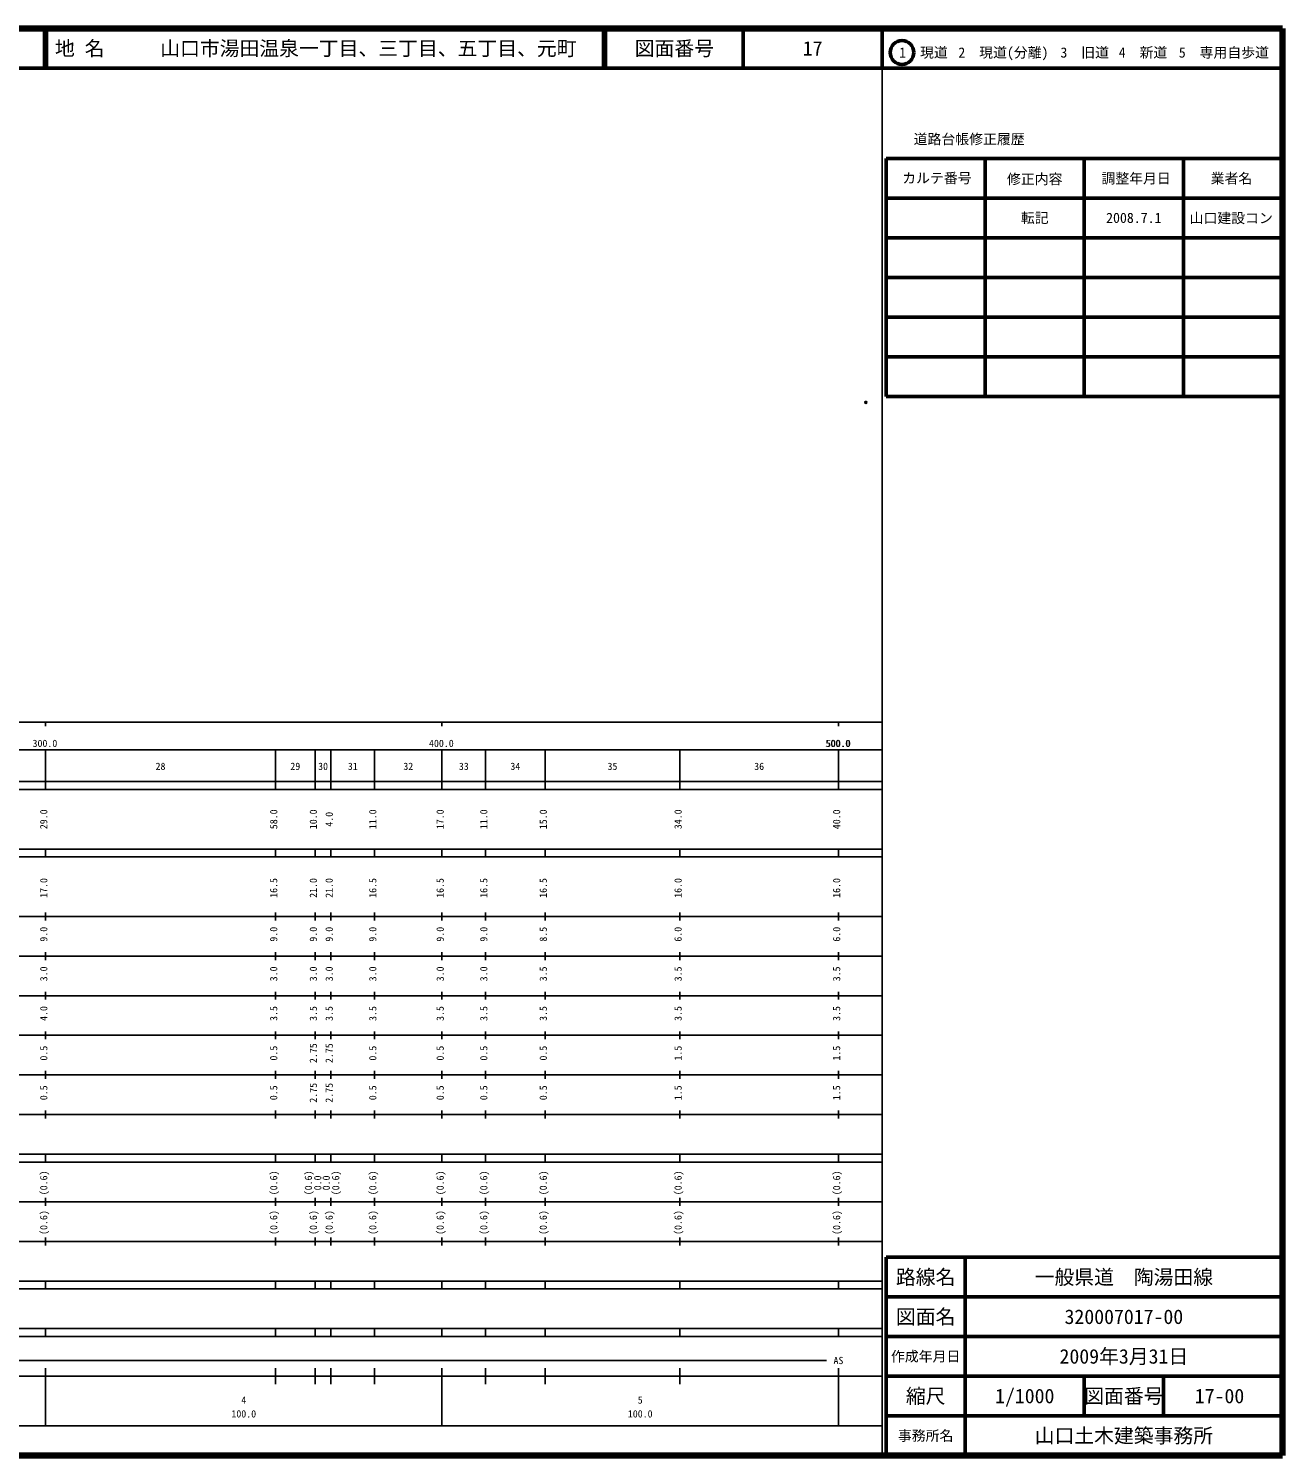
# Model space of a CAD drawing. Units: millimetres on the paper. Extents: x 40 to 680, y 20 to 380.
# Drawn here: x 363.7 to 680, y 20 to 380 of the extents above; entities that cross this region are included whole.
import ezdxf
from ezdxf.enums import TextEntityAlignment as Align

# ---------------------------------------------------------------- set-up
doc = ezdxf.new("R2010")
doc.units = ezdxf.units.MM
doc.header["$PDMODE"] = 32
doc.header["$PDSIZE"] = 0.5
doc.layers.add('M-OTRS', color=6, linetype='Continuous')
doc.layers.add('M-TTL-TXT', color=7, linetype='Continuous')
for name, color, linetype, lineweight in [('M-TTL', 2, 'Continuous', 140), ('M-TTL-BAND', 7, 'Continuous', 25), ('M-TTL-FRAM', 2, 'Continuous', 50), ('M-TTL-LINE', 7, 'Continuous', 50)]:
    doc.layers.add(name, color=color, linetype=linetype, lineweight=lineweight)
doc.styles.add('ＭＳ ゴシック', font='')
doc.styles.get('ＭＳ ゴシック').set_extended_font_data('MS Gothic')

msp = doc.modelspace()

# ---------------------------------------------------------------- linework, layer by layer
at = {"layer": 'M-OTRS'}
msp.add_point((574.918, 285.692), dxfattribs=at)
at = {"layer": 'M-TTL'}
for p, q in [((680, 380), (40, 380)), ((680, 20), (680, 380)), ((40, 20), (680, 20))]:
    msp.add_line(p, q, dxfattribs=at)
at = {"layer": 'M-TTL-BAND'}
for p, q in [((579, 20), (579, 370)), ((40, 205), (579, 205)), ((368, 205), (368, 204)), ((468, 205), (468, 204)), ((568, 205), (568, 204)), ((68, 198), (579, 198)), ((368, 188), (368, 198)), ((426, 188), (426, 198)), ((436, 188), (436, 198)), ((440, 188), (440, 198)), ((451, 188), (451, 198)), ((468, 188), (468, 198)), ((479, 188), (479, 198)), ((494, 188), (494, 198)), ((528, 188), (528, 198)), ((568, 188), (568, 198)), ((40, 190), (579, 190)), ((40, 188), (579, 188)), ((40, 173), (579, 173)), ((368, 171), (368, 173)), ((426, 171), (426, 173)), ((436, 171), (436, 173)), ((440, 171), (440, 173)), ((451, 171), (451, 173)), ((468, 171), (468, 173)), ((479, 171), (479, 173)), ((494, 171), (494, 173)), ((528, 171), (528, 173)), ((568, 171), (568, 173)), ((40, 171), (579, 171)), ((40, 156), (579, 156)), ((368, 155), (368, 157)), ((426, 155), (426, 157)), ((436, 155), (436, 157)), ((440, 155), (440, 157)), ((451, 155), (451, 157)), ((468, 155), (468, 157)), ((479, 155), (479, 157)), ((494, 155), (494, 157)), ((528, 155), (528, 157)), ((568, 155), (568, 157)), ((46, 146), (579, 146)), ((368, 145), (368, 147)), ((426, 145), (426, 147)), ((436, 145), (436, 147)), ((440, 145), (440, 147)), ((451, 145), (451, 147)), ((468, 145), (468, 147)), ((479, 145), (479, 147)), ((494, 145), (494, 147)), ((528, 145), (528, 147)), ((568, 145), (568, 147)), ((368, 135), (368, 137)), ((426, 135), (426, 137)), ((436, 135), (436, 137)), ((440, 135), (440, 137)), ((451, 135), (451, 137)), ((468, 135), (468, 137)), ((479, 135), (479, 137)), ((494, 135), (494, 137)), ((528, 135), (528, 137)), ((568, 135), (568, 137)), ((52, 136), (579, 136)), ((46, 126), (579, 126)), ((368, 125), (368, 127)), ((426, 125), (426, 127)), ((436, 125), (436, 127)), ((440, 125), (440, 127)), ((451, 125), (451, 127)), ((468, 125), (468, 127)), ((479, 125), (479, 127)), ((494, 125), (494, 127)), ((528, 125), (528, 127)), ((568, 125), (568, 127)), ((52, 116), (579, 116)), ((368, 115), (368, 117)), ((426, 115), (426, 117)), ((436, 115), (436, 117)), ((440, 115), (440, 117)), ((451, 115), (451, 117)), ((468, 115), (468, 117)), ((479, 115), (479, 117)), ((494, 115), (494, 117)), ((528, 115), (528, 117)), ((568, 115), (568, 117)), ((46, 106), (579, 106)), ((368, 105), (368, 107)), ((426, 105), (426, 107)), ((436, 105), (436, 107)), ((440, 105), (440, 107)), ((451, 105), (451, 107)), ((468, 105), (468, 107)), ((479, 105), (479, 107)), ((494, 105), (494, 107)), ((528, 105), (528, 107)), ((568, 105), (568, 107)), ((40, 96), (579, 96)), ((40, 94), (579, 94)), ((368, 94), (368, 96)), ((426, 94), (426, 96)), ((436, 94), (436, 96)), ((440, 94), (440, 96)), ((451, 94), (451, 96)), ((468, 94), (468, 96)), ((479, 94), (479, 96)), ((494, 94), (494, 96)), ((528, 94), (528, 96)), ((568, 94), (568, 96)), ((49, 84), (579, 84)), ((368, 83), (368, 85)), ((426, 83), (426, 85)), ((436, 83), (436, 85)), ((440, 83), (440, 85)), ((451, 83), (451, 85)), ((468, 83), (468, 85)), ((479, 83), (479, 85)), ((494, 83), (494, 85)), ((528, 83), (528, 85)), ((568, 83), (568, 85)), ((40, 74), (579, 74)), ((368, 73), (368, 75)), ((426, 73), (426, 75)), ((436, 73), (436, 75)), ((440, 73), (440, 75)), ((451, 73), (451, 75)), ((468, 73), (468, 75)), ((479, 73), (479, 75)), ((494, 73), (494, 75)), ((528, 73), (528, 75)), ((568, 73), (568, 75)), ((40, 64), (579, 64)), ((40, 62), (579, 62)), ((368, 62), (368, 64)), ((426, 62), (426, 64)), ((436, 62), (436, 64)), ((440, 62), (440, 64)), ((451, 62), (451, 64)), ((468, 62), (468, 64)), ((479, 62), (479, 64)), ((494, 62), (494, 64)), ((528, 62), (528, 64)), ((568, 62), (568, 64)), ((40, 52), (579, 52)), ((368, 50), (368, 52)), ((426, 50), (426, 52)), ((436, 50), (436, 52)), ((440, 50), (440, 52)), ((451, 50), (451, 52)), ((468, 50), (468, 52)), ((479, 50), (479, 52)), ((494, 50), (494, 52)), ((528, 50), (528, 52)), ((568, 50), (568, 52)), ((40, 50), (579, 50)), ((71, 44), (565, 44)), ((40, 40), (579, 40)), ((368, 27.5), (368, 42)), ((426, 38), (426, 42)), ((436, 38), (436, 42)), ((440, 38), (440, 42)), ((451, 38), (451, 42)), ((468, 27.5), (468, 42)), ((479, 38), (479, 42)), ((494, 38), (494, 42)), ((528, 38), (528, 42)), ((568, 27.5), (568, 42)), ((68, 27.5), (579, 27.5))]:
    msp.add_line(p, q, dxfattribs=at)
at = {"layer": 'M-TTL-FRAM'}
for p, q in [((580, 347.197), (580, 287.197)), ((580, 347.197), (680, 347.197)), ((580, 287.197), (680, 287.197)), ((680, 70), (580, 70)), ((580, 70), (580, 20))]:
    msp.add_line(p, q, dxfattribs=at)
at = {"layer": 'M-TTL-LINE'}
for p, q in [((367.75, 380), (367.75, 370)), ((368.25, 380), (368.25, 370)), ((508.747, 380), (508.747, 370)), ((509.247, 380), (509.247, 370)), ((543.997, 380), (543.997, 370)), ((579, 380), (579, 370)), ((40, 370), (680, 370)), ((605, 347.197), (605, 287.197)), ((630, 347.197), (630, 287.197)), ((655, 347.197), (655, 287.197)), ((580, 337.197), (680, 337.197)), ((580, 327.197), (680, 327.197)), ((580, 317.197), (680, 317.197)), ((580, 307.197), (680, 307.197)), ((580, 297.197), (680, 297.197)), ((600, 70), (600, 20)), ((680, 60), (580, 60)), ((680, 50), (580, 50)), ((680, 40), (580, 40)), ((630, 40), (630, 30)), ((650, 40), (650, 30)), ((680, 30), (580, 30))]:
    msp.add_line(p, q, dxfattribs=at)
msp.add_circle((584.031, 373.958), 3, dxfattribs=at)

# ---------------------------------------------------------------- texts
at = {"layer": 'M-TTL-BAND', "style": 'ＭＳ ゴシック'}
for s, p in [('300.0', (367.844, 198.195)), ('400.0', (467.844, 198.195)), ('500.0', (567.844, 198.195)), ('500.0', (568, 198.195)), ('28', (397, 192.405)), ('29', (431, 192.405)), ('30', (438, 192.405)), ('31', (445.5, 192.405)), ('32', (459.5, 192.405)), ('33', (473.5, 192.405)), ('34', (486.5, 192.405)), ('35', (511, 192.405)), ('36', (548, 192.405)), ('AS', (568, 42.5)), ('4', (418, 32.523)), ('5', (518, 32.523)), ('100.0', (418, 29.033)), ('100.0', (518, 29.033))]:
    msp.add_text(s, height=1.833, dxfattribs=at).set_placement(p, align=Align.BOTTOM_CENTER)
for s, p in [('29.0', (369, 180.5)), ('58.0', (427, 180.5)), ('10.0', (437, 180.5)), ('4.0', (441, 180.5)), ('11.0', (452, 180.5)), ('17.0', (469, 180.5)), ('11.0', (480, 180.5)), ('15.0', (495, 180.5)), ('34.0', (529, 180.5)), ('40.0', (569, 180.5)), ('17.0', (369, 163.174)), ('16.5', (427, 163.174)), ('21.0', (437, 163.174)), ('21.0', (441, 163.174)), ('16.5', (452, 163.174)), ('16.5', (469, 163.174)), ('16.5', (480, 163.174)), ('16.5', (495, 163.174)), ('16.0', (529, 163.174)), ('16.0', (569, 163.174)), ('9.0', (369, 151.5)), ('9.0', (427, 151.5)), ('9.0', (437, 151.5)), ('9.0', (441, 151.5)), ('9.0', (452, 151.5)), ('9.0', (469, 151.5)), ('9.0', (480, 151.5)), ('8.5', (495, 151.5)), ('6.0', (529, 151.5)), ('6.0', (569, 151.5)), ('3.0', (369, 141.5)), ('3.0', (427, 141.5)), ('3.0', (437, 141.5)), ('3.0', (441, 141.5)), ('3.0', (452, 141.5)), ('3.0', (469, 141.5)), ('3.0', (480, 141.5)), ('3.5', (495, 141.5)), ('3.5', (529, 141.5)), ('3.5', (569, 141.5)), ('4.0', (369, 131.5)), ('3.5', (427, 131.5)), ('3.5', (437, 131.5)), ('3.5', (441, 131.5)), ('3.5', (452, 131.5)), ('3.5', (469, 131.5)), ('3.5', (480, 131.5)), ('3.5', (495, 131.5)), ('3.5', (529, 131.5)), ('3.5', (569, 131.5)), ('0.5', (369, 121.5)), ('0.5', (427, 121.5)), ('2.75', (437, 121.5)), ('2.75', (441, 121.5)), ('0.5', (452, 121.5)), ('0.5', (469, 121.5)), ('0.5', (480, 121.5)), ('0.5', (495, 121.5)), ('1.5', (529, 121.5)), ('1.5', (569, 121.5)), ('0.5', (369, 111.5)), ('0.5', (427, 111.5)), ('2.75', (437, 111.5)), ('2.75', (441, 111.5)), ('0.5', (452, 111.5)), ('0.5', (469, 111.5)), ('0.5', (480, 111.5)), ('0.5', (495, 111.5)), ('1.5', (529, 111.5)), ('1.5', (569, 111.5)), ('(0.6)', (369, 88.764)), ('(0.6)', (427, 88.764)), ('(0.6)', (435.741, 88.764)), ('0.0', (438.111, 88.764)), ('0.0', (440.266, 88.764)), ('(0.6)', (442.636, 88.764)), ('(0.6)', (452, 88.764)), ('(0.6)', (469, 88.764)), ('(0.6)', (480, 88.764)), ('(0.6)', (495, 88.764)), ('(0.6)', (529, 88.764)), ('(0.6)', (569, 88.764)), ('(0.6)', (369, 78.764)), ('(0.6)', (427, 78.764)), ('(0.6)', (437, 78.764)), ('(0.6)', (441, 78.764)), ('(0.6)', (452, 78.764)), ('(0.6)', (469, 78.764)), ('(0.6)', (480, 78.764)), ('(0.6)', (495, 78.764)), ('(0.6)', (529, 78.764)), ('(0.6)', (569, 78.764))]:
    msp.add_text(s, height=1.833, rotation=90, dxfattribs=at).set_placement(p, align=Align.BOTTOM_CENTER)
at = {"layer": 'M-TTL-TXT', "style": 'ＭＳ ゴシック'}
for s, p in [('地 名', (370.38, 375)), ('山口市湯田温泉一丁目、三丁目、五丁目、元町', (396.93, 375))]:
    msp.add_text(s, height=3.666, dxfattribs=at).set_placement(p, align=Align.MIDDLE_LEFT)
for s, height, p in [('図面番号', 3.666, (526.622, 375)), ('17', 3.666, (561.497, 375)), ('1\u3000現道', 2.566, (589.448, 373.958)), ('2\u3000現道(分離)', 2.566, (609.619, 373.958)), ('3\u3000旧道', 2.566, (630.121, 373.958)), ('4\u3000新道', 2.566, (644.824, 373.958)), ('5\u3000専用自歩道', 2.566, (665.228, 373.958)), ('道路台帳修正履歴', 2.566, (600.968, 352.113)), ('カルテ番号', 2.566, (592.839, 342.277)), ('修正内容', 2.566, (617.509, 342.023)), ('調整年月日', 2.566, (643.089, 342.197)), ('業者名', 2.566, (667.134, 342.197)), ('転記', 2.566, (617.5, 332.245)), ('2008.7.1', 2.566, (642.5, 332.245)), ('山口建設コン', 2.566, (667.077, 332.189)), ('路線名', 3.666, (590, 65)), ('路線名', 3.666, (590, 65)), ('一般県道\u3000陶湯田線', 3.666, (640, 65)), ('図面名', 3.666, (590, 55)), ('図面名', 3.666, (590, 55)), ('320007017-00', 3.666, (640, 55)), ('2009年3月31日', 3.666, (640, 45)), ('作成年月日', 2.566, (590, 45)), ('作成年月日', 2.566, (590, 45)), ('縮尺', 3.666, (590, 35)), ('縮尺', 3.666, (590, 35)), ('1/1000', 3.666, (615, 35)), ('図面番号', 3.666, (640, 35)), ('図面番号', 3.666, (640, 35)), ('17-00', 3.666, (664.125, 35)), ('事務所名', 2.566, (590, 25)), ('事務所名', 2.566, (590, 25)), ('山口土木建築事務所', 3.666, (640, 25))]:
    msp.add_text(s, height=height, dxfattribs=at).set_placement(p, align=Align.MIDDLE_CENTER)

doc.saveas('drawing.dxf')
